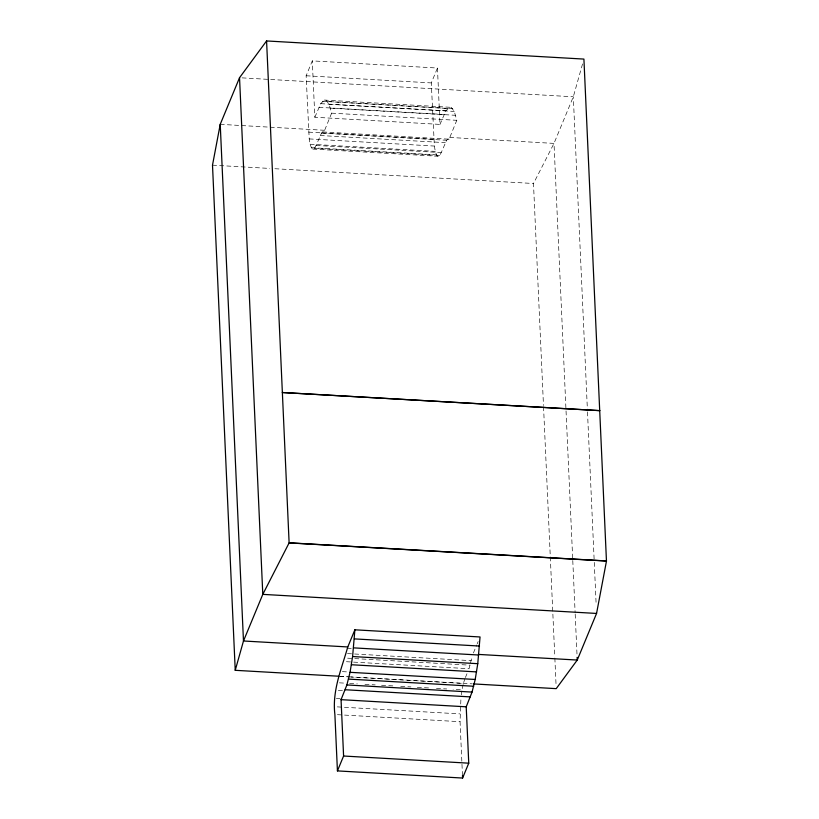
<?xml version="1.0" encoding="UTF-8"?>
<svg xmlns="http://www.w3.org/2000/svg" width="819" height="819" viewBox="0 0 819 819"><rect width="100%" height="100%" fill="white"/><g stroke="black" fill="none" stroke-linecap="round" stroke-linejoin="round"><path stroke-width="0.61" stroke-dasharray="4.09 3.07" d="M462.479 775.542L460.053 721.693L460.964 697.399M461.322 694.881L461.855 691.103M346.447 661.711L469.052 668.713L472.123 656.408M463.165 684.51L462.039 689.844L453.091 689.332M582.544 63.943L573.31 96.785L554.002 143.397L533.486 183.497L543.478 405.456M464.946 678.634L463.39 683.435L351.003 677.016M314.834 117.25L320.72 103.675L324.283 100.061L326.003 100.184L329.125 104.269L331.623 113.155L323.925 132.043L322.717 131.941L321.468 133.118L316.103 145.434L314.465 148.321L312.848 149.089L311.374 147.696L310.135 144.226L309.213 138.913L306.132 75.768L312.295 60.882L437.459 68.038L439.998 124.396L314.834 117.25L312.295 60.882M322.717 131.941L449.088 139.189L456.787 120.311L454.289 111.425L451.167 107.34L449.447 107.217L445.884 110.821L439.998 124.396M449.088 139.189L447.88 139.087L446.631 140.264L441.267 152.58L439.629 155.467L438.011 156.245L436.537 154.842L435.298 151.372L434.377 146.058L431.296 82.914L437.459 68.038M473.423 652.958L476.74 644.962M477.211 643.816L478.153 641.533M465.407 677.528L468.14 670.915M306.132 75.768L431.296 82.914M242.086 77.866L573.31 96.785L587.438 410.606M324.283 100.061L451.167 107.34M322.512 101.239L447.676 108.384M327.62 101.597L452.784 108.753M320.72 103.675L445.884 110.821M329.125 104.269L454.289 111.425M318.939 107.33L444.103 114.476M330.466 108.149L455.63 115.305M331.623 113.155L456.787 120.311M220.229 124.334L324.529 130.293M449.692 137.438L554.002 143.397L572.716 559.275M308.671 132.125L433.835 139.281M321.468 133.118L446.631 140.264M320.209 135.514L445.372 142.66M309.213 138.913L434.377 146.058M310.135 144.226L435.298 151.372M316.103 145.434L441.267 152.58M311.374 147.696L436.537 154.842M314.465 148.321L439.629 155.467M312.848 149.089L438.011 156.245M212.5 165.162L269.82 168.438M274.908 168.724L533.486 183.497M347.154 648.198L352.262 648.484M347.471 653.593L471.355 660.667M347.645 658.179L470.26 665.182M342.332 671.621L347.44 671.918M339.68 676.279L347.328 676.719M348.597 676.791L472.153 683.845M339.506 676.361L349.723 676.944M339.424 682.841L344.533 683.128M349.641 683.425L357.309 683.865M364.967 684.295L375.184 684.879M381.572 685.247L393.069 685.902M400.726 686.342L410.943 686.926M417.332 687.295L428.828 687.95M436.486 688.38L446.713 688.963M338.349 690.397L343.458 690.693M336.353 698.525L340.192 698.75M337.326 706.879L459.93 713.892M337.438 714.68L460.053 721.693M587.489 411.875L594.205 561.138M594.266 562.407L596.16 604.504M572.778 560.554L575.133 612.858M575.184 614.127L577.139 657.503M543.54 406.736L554.791 656.756M554.852 658.036L556.111 686.097"/><path stroke-width="1.23" d="M337.428 770.904L343.591 756.019L341.052 699.661L346.887 684.94L350.041 672.317L352.6 656.541L354.883 629.811L480.047 636.967L477.764 663.687L475.204 679.463L472.051 692.086L466.216 706.807L468.755 763.175L462.592 778.05L337.428 770.904L334.889 714.537C331.982 690.796 341.533 669 347.788 646.949L354.883 629.811M266.574 40.95L289.117 542.915L606.459 561.035L583.916 59.081L266.574 40.95L239.537 77.713L220.229 124.334L212.5 165.162L235.237 670.311L338.411 676.207M473.433 683.916L556.224 688.646L577.252 660.053L596.56 613.441L606.5 560.943L289.158 542.813L262.797 594.369L243.478 640.99L235.237 670.311M596.56 613.441L262.797 594.369L239.537 77.713M354.361 638.892L479.524 646.048M347.788 646.949L243.478 640.99L220.229 124.334M479.31 654.463L577.252 660.053L577.139 657.503M353.593 647.87L478.757 655.016M352.6 656.541L477.764 663.687M351.412 664.741L476.576 671.897M350.041 672.317L475.204 679.463M348.525 679.094L473.689 686.24M346.887 684.94L472.051 692.086M345.157 689.741L470.321 696.887M341.052 699.661L466.216 706.807M343.591 756.019L468.755 763.175M462.479 775.542L462.592 778.05M282.391 392.516L599.743 410.636L282.391 392.516"/></g></svg>
